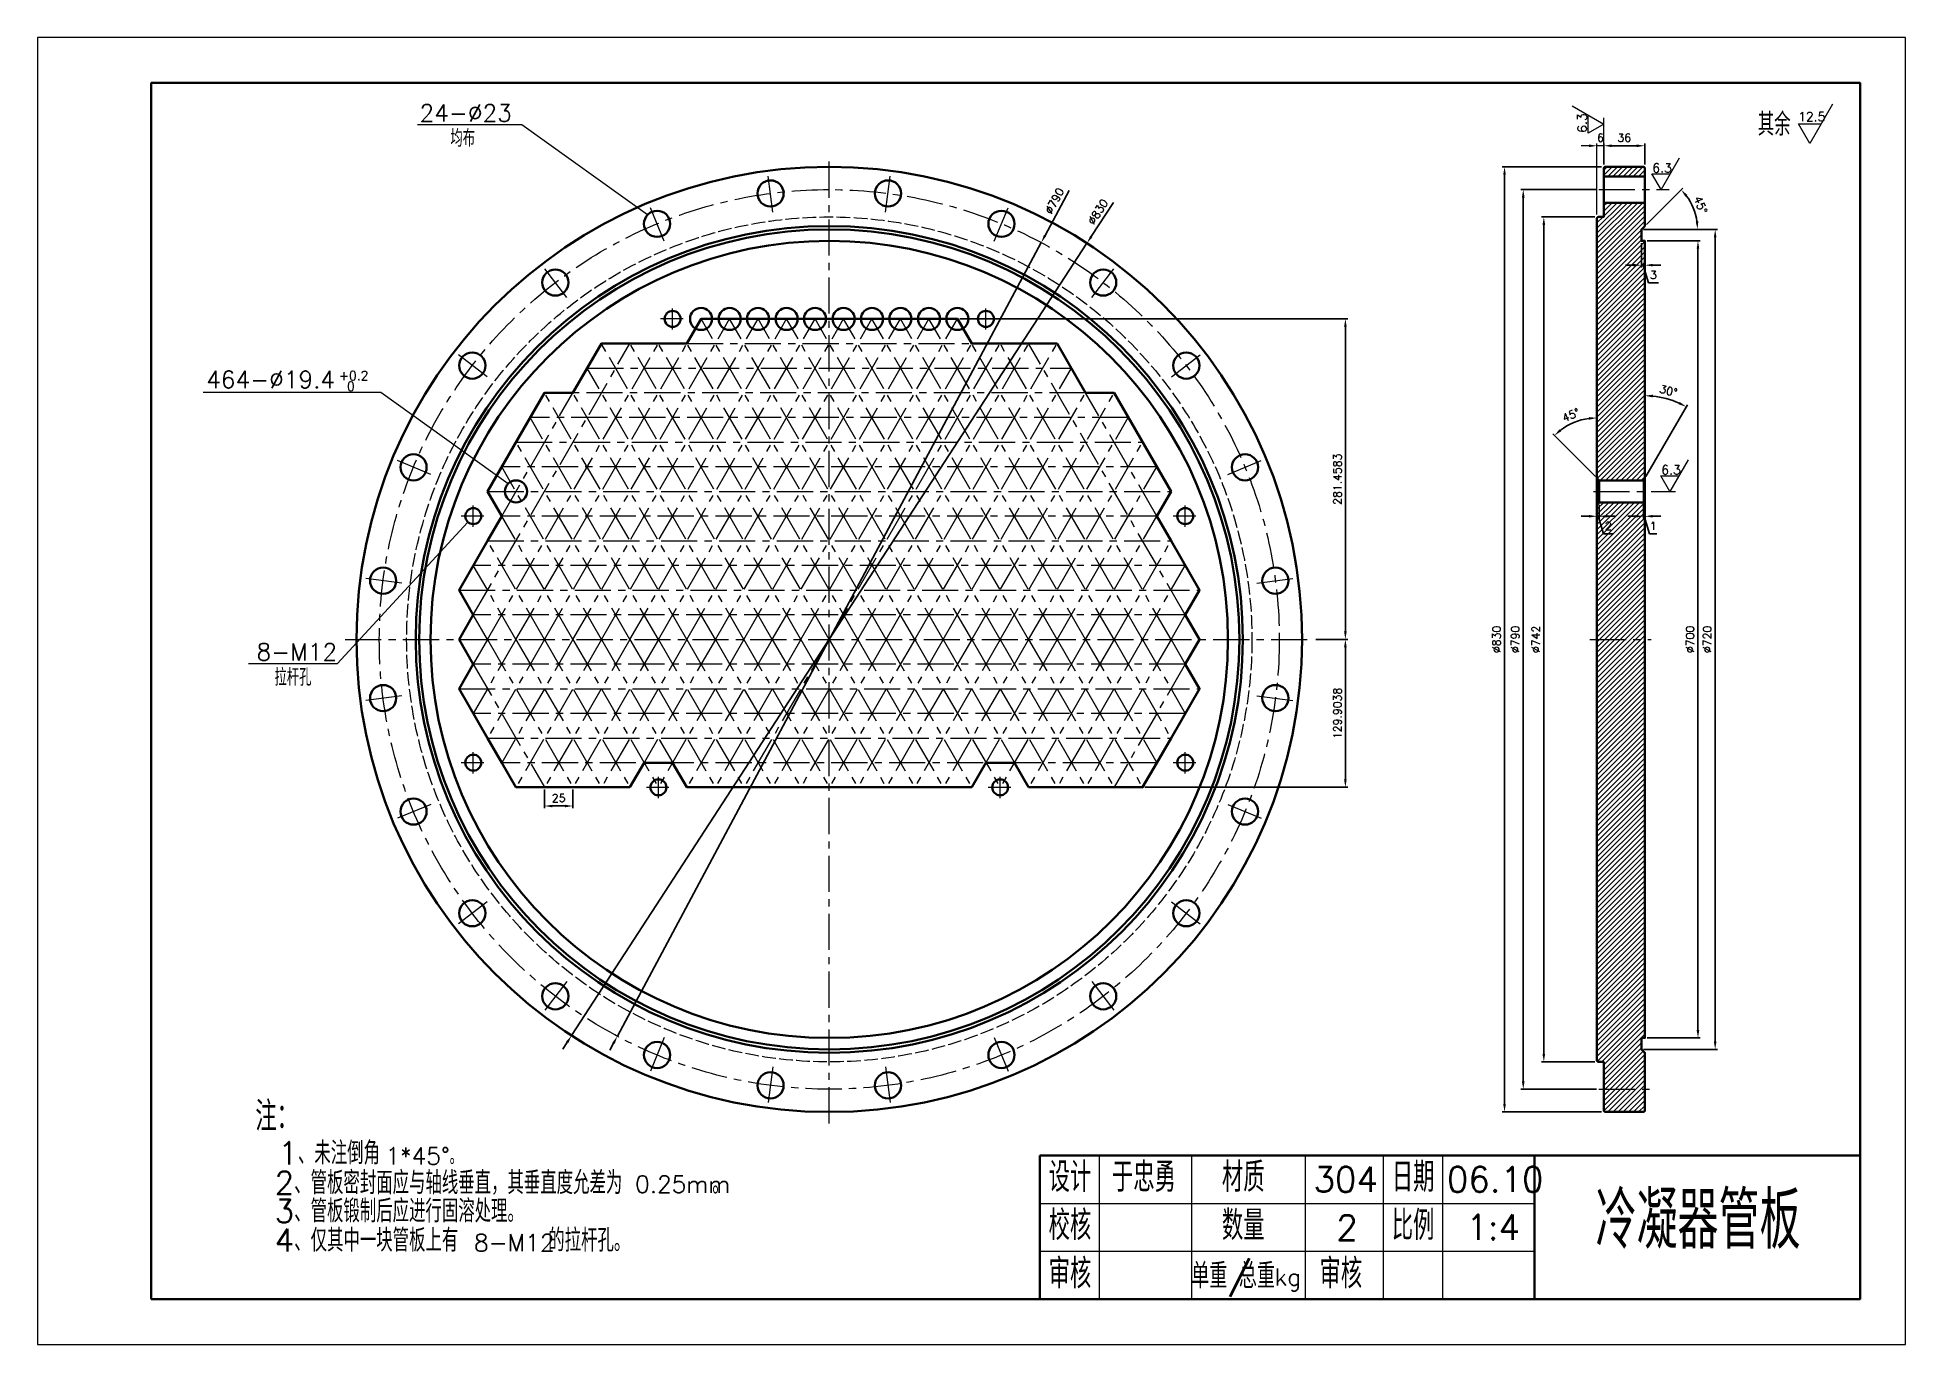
# Model space of a CAD drawing. Header units: millimetres. Extents: x 526 to 2166, y 385 to 1533.
import ezdxf

# ---------------------------------------------------------------- set-up
doc = ezdxf.new("R2010")
doc.units = ezdxf.units.MM
doc.linetypes.add('ACAD_ISO02W100', pattern=[15, 12, -3])
doc.linetypes.add('CENTER', pattern=[50.8, 31.75, -6.35, 6.35, -6.35])
for name, color, linetype, lineweight in [('中心线', 3, 'CENTER', 13), ('文字', 133, 'Continuous', 13), ('标注', 4, 'Continuous', 13), ('粗实线', 1, 'Continuous', 35), ('细实线', 2, 'Continuous', 20), ('虚线', 6, 'ACAD_ISO02W100', 20)]:
    doc.layers.add(name, color=color, linetype=linetype, lineweight=lineweight)
doc.styles.get("Standard").update_dxf_attribs({"font": 'txt.shx', "bigfont": 'gbcbig.shx'})
doc.dimstyles.new('DIN', dxfattribs={"dimtxt": 2.5, "dimasz": 2.5, "dimexe": 1.25, "dimexo": 0.625, "dimtad": 0, "dimdec": 4, "dimdsep": 46, "dimlunit": 6, "dimtxsty": 'Standard', "dimcen": 2.5, "dimadec": 0, "dimazin": 0, "dimtfac": 1, "dimtdec": 4, "dimtmove": 1, "dimatfit": 3, "dimfxl": 0, "dimtvp": 1, "dimtolj": 1, "dimtzin": 0, "dimarcsym": 0})

# ---------------------------------------------------------------- blocks, each defined once
blk = doc.blocks.new('*D19')
at = {"layer": 'Defpoints', "color": 0}
for p in [(1937.4, 1438.1), (1901.4, 1419.6), (1937.4, 1419.6)]:
    blk.add_point(p, dxfattribs=at)
at = {"layer": '标注', "color": 0, "lineweight": -2}
for p, q in [((1901.4, 1421.6), (1901.4, 1440.1)), ((1908.4, 1438.1), (1930.4, 1438.1)), ((1937.4, 1421.6), (1937.4, 1440.1))]:
    blk.add_line(p, q, dxfattribs=at)
at = {"layer": '标注', "color": 0}
for points in [[(1908.4, 1439.2), (1908.4, 1436.9), (1901.4, 1438.1)], [(1930.4, 1439.2), (1930.4, 1436.9), (1937.4, 1438.1)]]:
    blk.add_solid(points, dxfattribs=at)
at = {"layer": '标注', "color": 0, "insert": (1919.4, 1445.1), "char_height": 7, "attachment_point": 5}
blk.add_mtext('\\A1;36', dxfattribs=at)
blk = doc.blocks.new('*D20')
at = {"layer": 'Defpoints', "color": 0}
for p in [(1936.4, 1124.8), (1937.4, 1124.8), (1937.4, 1112.7)]:
    blk.add_point(p, dxfattribs=at)
at = {"layer": '标注', "color": 0, "lineweight": -2}
for p, q in [((1936.4, 1122.8), (1936.4, 1110.7)), ((1937.4, 1122.8), (1937.4, 1110.7)), ((1929.4, 1112.7), (1922.4, 1112.7)), ((1936.4, 1112.7), (1937.4, 1112.7)), ((1936.4, 1112.7), (1937.4, 1112.7)), ((1936.9, 1112.7), (1941.6, 1097.2)), ((1944.4, 1112.7), (1951.4, 1112.7)), ((1941.6, 1097.2), (1947.9, 1097.2))]:
    blk.add_line(p, q, dxfattribs=at)
at = {"layer": '标注', "color": 0}
for points in [[(1929.4, 1113.9), (1929.4, 1111.6), (1936.4, 1112.7)], [(1944.4, 1113.9), (1944.4, 1111.6), (1937.4, 1112.7)]]:
    blk.add_solid(points, dxfattribs=at)
at = {"layer": '标注', "color": 0, "insert": (1944.8, 1104.2), "char_height": 7, "attachment_point": 5}
blk.add_mtext('\\A1;1', dxfattribs=at)
blk = doc.blocks.new('*D35')
at = {"layer": 'Defpoints', "color": 0}
for p in [(1895.4, 1124.8), (1897.4, 1124.8), (1895.4, 1112.7)]:
    blk.add_point(p, dxfattribs=at)
at = {"layer": '标注', "color": 0, "lineweight": -2}
for p, q in [((1895.4, 1122.8), (1895.4, 1110.7)), ((1897.4, 1122.8), (1897.4, 1110.7)), ((1888.4, 1112.7), (1881.4, 1112.7)), ((1897.4, 1112.7), (1895.4, 1112.7)), ((1897.4, 1112.7), (1895.4, 1112.7)), ((1896.4, 1112.7), (1901.1, 1097.2)), ((1904.4, 1112.7), (1911.4, 1112.7)), ((1901.1, 1097.2), (1909.8, 1097.2))]:
    blk.add_line(p, q, dxfattribs=at)
at = {"layer": '标注', "color": 0}
for points in [[(1888.4, 1113.9), (1888.4, 1111.6), (1895.4, 1112.7)], [(1904.4, 1113.9), (1904.4, 1111.6), (1897.4, 1112.7)]]:
    blk.add_solid(points, dxfattribs=at)
at = {"layer": '标注', "color": 0, "insert": (1905.4, 1104.2), "char_height": 7, "attachment_point": 5}
blk.add_mtext('\\A1;2', dxfattribs=at)
blk = doc.blocks.new('*D21')
at = {"layer": 'Defpoints', "color": 0}
for p in [(1814.3, 1419.6), (1901.4, 1419.6), (1901.4, 589.6)]:
    blk.add_point(p, dxfattribs=at)
at = {"layer": '标注', "color": 0, "lineweight": -2}
for p, q in [((1899.4, 1419.6), (1812.3, 1419.6)), ((1814.3, 596.6), (1814.3, 1412.6)), ((1899.4, 589.6), (1812.3, 589.6))]:
    blk.add_line(p, q, dxfattribs=at)
at = {"layer": '标注', "color": 0}
for points in [[(1813.1, 1412.6), (1815.4, 1412.6), (1814.3, 1419.6)], [(1813.1, 596.6), (1815.4, 596.6), (1814.3, 589.6)]]:
    blk.add_solid(points, dxfattribs=at)
at = {"layer": '标注', "color": 0, "insert": (1807.3, 1004.6), "char_height": 7, "attachment_point": 5, "rotation": 90}
blk.add_mtext('\\A1;%%c830', dxfattribs=at)
blk = doc.blocks.new('*D22')
at = {"layer": 'Defpoints', "color": 0}
for p in [(1897, 1399.6), (1830.7, 609.6), (1897, 609.6)]:
    blk.add_point(p, dxfattribs=at)
at = {"layer": '标注', "color": 0, "lineweight": -2}
for p, q in [((1895, 1399.6), (1828.7, 1399.6)), ((1830.7, 1392.6), (1830.7, 616.6)), ((1895, 609.6), (1828.7, 609.6))]:
    blk.add_line(p, q, dxfattribs=at)
at = {"layer": '标注', "color": 0}
for points in [[(1829.5, 1392.6), (1831.9, 1392.6), (1830.7, 1399.6)], [(1829.5, 616.6), (1831.9, 616.6), (1830.7, 609.6)]]:
    blk.add_solid(points, dxfattribs=at)
at = {"layer": '标注', "color": 0, "insert": (1823.7, 1004.6), "char_height": 7, "attachment_point": 5, "rotation": 90}
blk.add_mtext('\\A1;%%c790', dxfattribs=at)
blk = doc.blocks.new('*D23')
at = {"layer": 'Defpoints', "color": 0}
for p in [(1848.8, 1375.6), (1895.4, 1375.6), (1895.4, 633.6)]:
    blk.add_point(p, dxfattribs=at)
at = {"layer": '标注', "color": 0, "lineweight": -2}
for p, q in [((1893.4, 1375.6), (1846.8, 1375.6)), ((1848.8, 640.6), (1848.8, 1368.6)), ((1893.4, 633.6), (1846.8, 633.6))]:
    blk.add_line(p, q, dxfattribs=at)
at = {"layer": '标注', "color": 0}
for points in [[(1847.6, 1368.6), (1849.9, 1368.6), (1848.8, 1375.6)], [(1847.6, 640.6), (1849.9, 640.6), (1848.8, 633.6)]]:
    blk.add_solid(points, dxfattribs=at)
at = {"layer": '标注', "color": 0, "insert": (1841.8, 1004.6), "char_height": 7, "attachment_point": 5, "rotation": 90}
blk.add_mtext('\\A1;%%c742', dxfattribs=at)
blk = doc.blocks.new('*D24')
at = {"layer": 'Defpoints', "color": 0}
for p in [(1937.4, 1354.6), (1962.3, 1214.3), (1936.4, 1144.2), (1937.4, 1145.9), (1937.4, 1004.6)]:
    blk.add_point(p, dxfattribs=at)
at = {"layer": '标注', "color": 0, "lineweight": -2}
blk.add_line((1938.4, 1147.7), (1974.8, 1210.6), dxfattribs=at)
blk.add_arc((1937.4, 1145.9), 72.7, 65.518, 84.482, dxfattribs=at)
at = {"layer": '标注', "color": 0}
for points in [[(1944.4, 1217.1), (1944.5, 1219.5), (1937.4, 1218.6)], [(1968.1, 1213.1), (1967, 1211.1), (1973.8, 1208.9)]]:
    blk.add_solid(points, dxfattribs=at)
at = {"layer": '标注', "color": 0, "insert": (1958.1, 1222.9), "char_height": 7, "attachment_point": 5, "rotation": 345}
blk.add_mtext('\\A1;30°', dxfattribs=at)
blk = doc.blocks.new('*D25')
at = {"layer": 'Defpoints', "color": 0}
for p in [(1895.4, 1375.6), (1881.7, 1197.3), (1895.4, 1146.2), (1897.4, 1144.2), (1895.4, 1004.6)]:
    blk.add_point(p, dxfattribs=at)
at = {"layer": '标注', "color": 0, "lineweight": -2}
blk.add_line((1894, 1147.6), (1856.6, 1185), dxfattribs=at)
blk.add_arc((1895.4, 1146.2), 52.9, 97.5846, 127.4154, dxfattribs=at)
at = {"layer": '标注', "color": 0}
for points in [[(1888.4, 1199.8), (1888.5, 1197.5), (1895.4, 1199.1)], [(1864.1, 1187.4), (1862.5, 1189.1), (1858, 1183.6)]]:
    blk.add_solid(points, dxfattribs=at)
at = {"layer": '标注', "color": 0, "insert": (1872.5, 1201.6), "char_height": 7, "attachment_point": 5, "rotation": 22.5}
blk.add_mtext('\\A1;45°', dxfattribs=at)
blk = doc.blocks.new('*D26')
at = {"layer": 'Defpoints', "color": 0}
for p in [(1934.4, 1364.6), (1934.4, 1364.6), (1936.4, 1364.6), (1937.4, 1367.6), (1982, 1377.3)]:
    blk.add_point(p, dxfattribs=at)
at = {"layer": '标注', "color": 0, "lineweight": -2}
for p, q in [((1938.9, 1369), (1970.7, 1400.9)), ((1938.4, 1364.6), (1985.7, 1364.6))]:
    blk.add_line(p, q, dxfattribs=at)
blk.add_arc((1934.4, 1364.6), 49.3, 8.1452, 36.8548, dxfattribs=at)
at = {"layer": '标注', "color": 0}
for points in [[(1973, 1393.4), (1974.8, 1394.9), (1969.3, 1399.4)], [(1984.4, 1371.7), (1982.1, 1371.5), (1983.7, 1364.6)]]:
    blk.add_solid(points, dxfattribs=at)
at = {"layer": '标注', "color": 0, "insert": (1986.4, 1386.1), "char_height": 7, "attachment_point": 5, "rotation": 292.5}
blk.add_mtext('\\A1;45°', dxfattribs=at)
blk = doc.blocks.new('*D27')
at = {"layer": 'Defpoints', "color": 0}
for p in [(1934.4, 1354.6), (1937.4, 1354.6), (1937.4, 1333.2)]:
    blk.add_point(p, dxfattribs=at)
at = {"layer": '标注', "color": 0, "lineweight": -2}
for p, q in [((1934.4, 1352.6), (1934.4, 1331.2)), ((1937.4, 1352.6), (1937.4, 1331.2)), ((1927.4, 1333.2), (1920.4, 1333.2)), ((1934.4, 1333.2), (1937.4, 1333.2)), ((1934.4, 1333.2), (1937.4, 1333.2)), ((1935.9, 1333.2), (1940.6, 1317.7)), ((1944.4, 1333.2), (1951.4, 1333.2)), ((1940.6, 1317.7), (1949.3, 1317.7))]:
    blk.add_line(p, q, dxfattribs=at)
at = {"layer": '标注', "color": 0}
for points in [[(1927.4, 1334.4), (1927.4, 1332.1), (1934.4, 1333.2)], [(1944.4, 1334.4), (1944.4, 1332.1), (1937.4, 1333.2)]]:
    blk.add_solid(points, dxfattribs=at)
at = {"layer": '标注', "color": 0, "insert": (1944.9, 1324.7), "char_height": 7, "attachment_point": 5}
blk.add_mtext('\\A1;3', dxfattribs=at)
blk = doc.blocks.new('*D28')
at = {"layer": 'Defpoints', "color": 0}
for p in [(1934.4, 1364.6), (1934.4, 644.6), (1999.2, 644.6)]:
    blk.add_point(p, dxfattribs=at)
at = {"layer": '标注', "color": 0, "lineweight": -2}
for p, q in [((1936.4, 1364.6), (2001.2, 1364.6)), ((1999.2, 1357.6), (1999.2, 651.6)), ((1936.4, 644.6), (2001.2, 644.6))]:
    blk.add_line(p, q, dxfattribs=at)
at = {"layer": '标注', "color": 0}
for points in [[(1998, 1357.6), (2000.3, 1357.6), (1999.2, 1364.6)], [(1998, 651.6), (2000.3, 651.6), (1999.2, 644.6)]]:
    blk.add_solid(points, dxfattribs=at)
at = {"layer": '标注', "color": 0, "insert": (1992.2, 1004.6), "char_height": 7, "attachment_point": 5, "rotation": 90}
blk.add_mtext('\\A1;%%c720', dxfattribs=at)
blk = doc.blocks.new('*D29')
at = {"layer": 'Defpoints', "color": 0}
for p in [(1937.4, 1354.6), (1984.1, 1354.6), (1937.4, 654.6)]:
    blk.add_point(p, dxfattribs=at)
at = {"layer": '标注', "color": 0, "lineweight": -2}
for p, q in [((1939.4, 1354.6), (1986.1, 1354.6)), ((1984.1, 661.6), (1984.1, 1347.6)), ((1939.4, 654.6), (1986.1, 654.6))]:
    blk.add_line(p, q, dxfattribs=at)
at = {"layer": '标注', "color": 0}
for points in [[(1982.9, 1347.6), (1985.2, 1347.6), (1984.1, 1354.6)], [(1982.9, 661.6), (1985.2, 661.6), (1984.1, 654.6)]]:
    blk.add_solid(points, dxfattribs=at)
at = {"layer": '标注', "color": 0, "insert": (1977.1, 1004.6), "char_height": 7, "attachment_point": 5, "rotation": 90}
blk.add_mtext('\\A1;%%c700', dxfattribs=at)
blk = doc.blocks.new('*D30')
at = {"layer": 'Defpoints', "color": 0}
for p in [(1447.7, 1352.5), (995.3, 656.7)]:
    blk.add_point(p, dxfattribs=at)
at = {"layer": '标注', "color": 0, "lineweight": -2}
for p, q in [((1470.9, 1388.2), (1451.5, 1358.4)), ((995.3, 656.7), (1447.7, 1352.5)), ((991.5, 650.8), (987.7, 644.9))]:
    blk.add_line(p, q, dxfattribs=at)
at = {"layer": '标注', "color": 0}
for points in [[(1450.6, 1359), (1452.5, 1357.8), (1447.7, 1352.5)], [(990.5, 651.4), (992.5, 650.2), (995.3, 656.7)]]:
    blk.add_solid(points, dxfattribs=at)
at = {"layer": '标注', "color": 0, "insert": (1457.3, 1380), "char_height": 7, "attachment_point": 5, "rotation": 56.9705}
blk.add_mtext('\\A1;∅830', dxfattribs=at)
blk = doc.blocks.new('*D31')
at = {"layer": 'Defpoints', "color": 0}
for p in [(1407.6, 1353), (1035.5, 656.2)]:
    blk.add_point(p, dxfattribs=at)
at = {"layer": '标注', "color": 0, "lineweight": -2}
for p, q in [((1432.1, 1398.9), (1410.9, 1359.2)), ((1035.5, 656.2), (1407.6, 1353)), ((1032.2, 650), (1028.9, 643.8))]:
    blk.add_line(p, q, dxfattribs=at)
at = {"layer": '标注', "color": 0}
for points in [[(1409.9, 1359.8), (1411.9, 1358.7), (1407.6, 1353)], [(1031.1, 650.5), (1033.2, 649.4), (1035.5, 656.2)]]:
    blk.add_solid(points, dxfattribs=at)
at = {"layer": '标注', "color": 0, "insert": (1419.2, 1389.6), "char_height": 7, "attachment_point": 5, "rotation": 61.8975}
blk.add_mtext('\\A1;∅790', dxfattribs=at)
blk = doc.blocks.new('*D32')
at = {"layer": 'Defpoints', "color": 0}
for p in [(971.5, 874.7), (996.5, 874.7), (996.5, 858.3)]:
    blk.add_point(p, dxfattribs=at)
at = {"layer": '标注', "color": 0, "lineweight": -2}
for p, q in [((971.5, 872.7), (971.5, 856.3)), ((996.5, 872.7), (996.5, 856.3)), ((978.5, 858.3), (989.5, 858.3))]:
    blk.add_line(p, q, dxfattribs=at)
at = {"layer": '标注', "color": 0}
for points in [[(978.5, 859.4), (978.5, 857.1), (971.5, 858.3)], [(989.5, 859.4), (989.5, 857.1), (996.5, 858.3)]]:
    blk.add_solid(points, dxfattribs=at)
at = {"layer": '标注', "color": 0, "insert": (984, 865.3), "char_height": 7, "attachment_point": 5}
blk.add_mtext('\\A1;25', dxfattribs=at)
blk = doc.blocks.new('*D33')
at = {"layer": 'Defpoints', "color": 0}
for p in [(1647.1, 1004.6), (1496.5, 874.7), (1674.6, 874.7)]:
    blk.add_point(p, dxfattribs=at)
at = {"layer": '标注', "color": 0, "lineweight": -2}
for p, q in [((1649.1, 1004.6), (1676.6, 1004.6)), ((1674.6, 997.6), (1674.6, 881.7)), ((1498.5, 874.7), (1676.6, 874.7))]:
    blk.add_line(p, q, dxfattribs=at)
at = {"layer": '标注', "color": 0}
for points in [[(1673.4, 997.6), (1675.7, 997.6), (1674.6, 1004.6)], [(1673.4, 881.7), (1675.7, 881.7), (1674.6, 874.7)]]:
    blk.add_solid(points, dxfattribs=at)
at = {"layer": '标注', "color": 0, "insert": (1667.6, 939.6), "char_height": 7, "attachment_point": 5, "rotation": 90}
blk.add_mtext('\\A1;129.9038', dxfattribs=at)
blk = doc.blocks.new('*D34')
at = {"layer": 'Defpoints', "color": 0}
for p in [(1334, 1286.1), (1646.5, 1004.6), (1674.6, 1004.6)]:
    blk.add_point(p, dxfattribs=at)
at = {"layer": '标注', "color": 0, "lineweight": -2}
for p, q in [((1336, 1286.1), (1676.6, 1286.1)), ((1674.6, 1279.1), (1674.6, 1011.6)), ((1648.5, 1004.6), (1676.6, 1004.6))]:
    blk.add_line(p, q, dxfattribs=at)
at = {"layer": '标注', "color": 0}
for points in [[(1673.4, 1279.1), (1675.7, 1279.1), (1674.6, 1286.1)], [(1673.4, 1011.6), (1675.7, 1011.6), (1674.6, 1004.6)]]:
    blk.add_solid(points, dxfattribs=at)
at = {"layer": '标注', "color": 0, "insert": (1667.6, 1145.3), "char_height": 7, "attachment_point": 5, "rotation": 90}
blk.add_mtext('\\A1;281.4583', dxfattribs=at)

msp = doc.modelspace()

# ---------------------------------------------------------------- hatches: boundary and pattern name
at = {"layer": '细实线'}
h = msp.add_hatch(dxfattribs=at)
h.set_pattern_fill('ANSI31', color=256, style=0)
h.set_pattern_definition([(45, (636.2337, -863.2852), (-2.245064, 2.245064), [])])
h.paths.add_polyline_path([(1895.43863, 1146.19837), (1897.43863, 1144.19837), (1936.43863, 1144.19837), (1937.43863, 1145.93042), (1937.43863, 1354.59456), (1934.43863, 1354.59456), (1934.43863, 1364.59456), (1937.43863, 1367.59456), (1937.43863, 1388.09456), (1901.43863, 1388.09456), (1901.43863, 1375.59456), (1896.43863, 1375.59456), (1895.43863, 1374.59456)])
h.paths.add_polyline_path([(1937.43863, 1123.06632), (1936.43863, 1124.79837), (1897.43863, 1124.79837), (1895.43863, 1122.79837), (1895.43863, 1004.59456), (1937.43863, 1004.59456)])
h.paths.add_polyline_path([(1937.43863, 1004.59456), (1895.43863, 1004.59456), (1895.43863, 634.59456), (1896.43863, 633.59456), (1901.43863, 633.59456), (1901.43863, 609.59456), (1937.43863, 609.59456), (1937.43863, 641.59456), (1934.43863, 644.59456), (1934.43863, 654.59456), (1937.43863, 654.59456)])
h.paths.add_polyline_path([(1901.43863, 609.59456), (1901.43863, 590.59456), (1902.43863, 589.59456), (1936.43863, 589.59456), (1937.43863, 590.59456), (1937.43863, 609.59456)])
h.paths.add_polyline_path([(1937.43863, 1411.09456), (1937.43863, 1418.59456), (1936.43863, 1419.59456), (1902.43863, 1419.59456), (1901.43863, 1418.59456), (1901.43863, 1411.09456)])
h.paths.add_polyline_path([(1901.33863, 1109.48136), (1909.50529, 1109.48136), (1909.50529, 1098.98136), (1901.33863, 1098.98136)], flags=24)

# ---------------------------------------------------------------- linework, layer by layer
at = {"layer": '中心线'}
for p, q in [((1221.52217, 579.59456), (1221.52217, 1429.59456)), ((1172.11256, 1379.89782), (1167.96516, 1411.40051)), ((1270.93179, 1379.89782), (1275.07919, 1411.40051)), ((1896.98083, 1399.59456), (1958.91947, 1399.59456)), ((1076.66053, 1354.32152), (1064.50094, 1383.67736)), ((1366.38382, 1354.32152), (1378.54341, 1383.67736)), ((991.08057, 1304.91191), (971.73746, 1330.12034)), ((1451.96378, 1304.91191), (1471.30689, 1330.12034)), ((971.52217, 1004.59456), (1134.02217, 1286.05282)), ((996.52217, 1004.59456), (1159.02217, 1286.05282)), ((1021.52217, 1004.59456), (1184.02217, 1286.05282)), ((1046.52217, 1004.59456), (1209.02217, 1286.05282)), ((1071.52217, 1004.59456), (1234.02217, 1286.05282)), ((1093.2737, 1285.95715), (1073.44815, 1285.95715)), ((1084.02217, 1276.66265), (1084.02217, 1295.25166)), ((1096.52217, 1004.59456), (1259.02217, 1286.05282)), ((1271.52217, 1004.59456), (1109.02217, 1286.05282)), ((1121.52217, 1004.59456), (1284.02217, 1286.05282)), ((1296.52217, 1004.59456), (1134.02217, 1286.05282)), ((1146.52217, 1004.59456), (1309.02217, 1286.05282)), ((1321.52217, 1004.59456), (1159.02217, 1286.05282)), ((1171.52217, 1004.59456), (1334.02217, 1286.05282)), ((1346.52217, 1004.59456), (1184.02217, 1286.05282)), ((1371.52217, 1004.59456), (1209.02217, 1286.05282)), ((1396.52217, 1004.59456), (1234.02217, 1286.05282)), ((1421.52217, 1004.59456), (1259.02217, 1286.05282)), ((1446.52217, 1004.59456), (1284.02217, 1286.05282)), ((1471.52217, 1004.59456), (1309.02217, 1286.05282)), ((1368.2737, 1285.95715), (1348.44815, 1285.95715)), ((1359.02217, 1276.66265), (1359.02217, 1295.25166)), ((909.02217, 1026.2452), (1046.52217, 1264.40218)), ((921.52217, 1004.59456), (1071.52217, 1264.40218)), ((946.52217, 1004.59456), (1096.52217, 1264.40218)), ((1171.52217, 1004.59456), (1021.52217, 1264.40218)), ((1196.52217, 1004.59456), (1046.52217, 1264.40218)), ((1221.52217, 1004.59456), (1071.52217, 1264.40218)), ((1096.52217, 1264.40218), (1346.52217, 1264.40218)), ((1246.52217, 1004.59456), (1096.52217, 1264.40218)), ((1196.52217, 1004.59456), (1346.52217, 1264.40218)), ((1221.52217, 1004.59456), (1371.52217, 1264.40218)), ((1246.52217, 1004.59456), (1396.52217, 1264.40218)), ((1271.52217, 1004.59456), (1421.52217, 1264.40218)), ((1496.52217, 1004.59456), (1346.52217, 1264.40218)), ((1521.52217, 1004.59456), (1371.52217, 1264.40218)), ((1534.02217, 1026.2452), (1396.52217, 1264.40218)), ((921.20483, 1235.03617), (895.9964, 1254.37928)), ((1521.83952, 1235.03617), (1547.04795, 1254.37928)), ((1009.02217, 1242.75155), (1434.02217, 1242.75155)), ((1146.52217, 1004.59456), (1009.02217, 1242.75155)), ((1296.52217, 1004.59456), (1434.02217, 1242.75155)), ((934.02217, 1112.84774), (996.52217, 1221.10091)), ((1096.52217, 1004.59456), (971.52217, 1221.10091)), ((1446.52217, 1221.10091), (996.52217, 1221.10091)), ((1121.52217, 1004.59456), (996.52217, 1221.10091)), ((1321.52217, 1004.59456), (1446.52217, 1221.10091)), ((1346.52217, 1004.59456), (1471.52217, 1221.10091)), ((1509.02217, 1112.84774), (1446.52217, 1221.10091)), ((1484.02217, 1199.45028), (959.02217, 1199.45028)), ((1071.52217, 1004.59456), (959.02217, 1199.45028)), ((1371.52217, 1004.59456), (1484.02217, 1199.45028)), ((946.52217, 1177.79964), (1496.52217, 1177.79964)), ((1046.52217, 1004.59456), (946.52217, 1177.79964)), ((1396.52217, 1004.59456), (1496.52217, 1177.79964)), ((871.79522, 1149.45621), (842.43938, 1161.6158)), ((1509.02217, 1156.14901), (934.02217, 1156.14901)), ((1021.52217, 1004.59456), (934.02217, 1156.14901)), ((1421.52217, 1004.59456), (1509.02217, 1156.14901)), ((1571.24913, 1149.45621), (1600.60497, 1161.6158)), ((921.52217, 1134.49837), (1521.52217, 1134.49837)), ((1892.28403, 1134.49837), (1964.2753, 1134.49837)), ((909.02217, 1103.45757), (909.02217, 1122.04658)), ((1534.02217, 1103.45757), (1534.02217, 1122.04658)), ((918.2737, 1112.75207), (898.44815, 1112.75207)), ((1509.02217, 1112.84774), (934.02217, 1112.84774)), ((996.52217, 1004.59456), (934.02217, 1112.84774)), ((1446.52217, 1004.59456), (1509.02217, 1112.84774)), ((1543.2737, 1112.75207), (1523.44815, 1112.75207)), ((921.52217, 1091.1971), (1521.52217, 1091.1971)), ((971.52217, 1004.59456), (921.52217, 1091.1971)), ((1471.52217, 1004.59456), (1521.52217, 1091.1971)), ((1534.02217, 1069.54647), (909.02217, 1069.54647)), ((946.52217, 1004.59456), (909.02217, 1069.54647)), ((1496.52217, 1004.59456), (1534.02217, 1069.54647)), ((846.21892, 1054.00417), (814.71622, 1058.15158)), ((1596.82543, 1054.00417), (1628.32813, 1058.15158)), ((896.52217, 1047.89583), (1546.52217, 1047.89583)), ((1534.02217, 1026.2452), (909.02217, 1026.2452)), ((921.52217, 1004.59456), (909.02217, 1026.2452)), ((1521.52217, 1004.59456), (1534.02217, 1026.2452)), ((796.52217, 1004.59456), (1646.52217, 1004.59456)), ((946.52217, 1004.59456), (909.02217, 939.64266)), ((921.52217, 1004.59456), (909.02217, 982.94393)), ((921.52217, 1004.59456), (996.52217, 874.69075)), ((971.52217, 1004.59456), (921.52217, 917.99202)), ((996.52217, 1004.59456), (934.02217, 896.34139)), ((946.52217, 1004.59456), (1021.52217, 874.69075)), ((1021.52217, 1004.59456), (946.52217, 874.69075)), ((971.52217, 1004.59456), (1046.52217, 874.69075)), ((1046.52217, 1004.59456), (971.52217, 874.69075)), ((996.52217, 1004.59456), (1071.52217, 874.69075)), ((1071.52217, 1004.59456), (996.52217, 874.69075)), ((1021.52217, 1004.59456), (1096.52217, 874.69075)), ((1096.52217, 1004.59456), (1021.52217, 874.69075)), ((1046.52217, 1004.59456), (1121.52217, 874.69075)), ((1121.52217, 1004.59456), (1046.52217, 874.69075)), ((1071.52217, 1004.59456), (1146.52217, 874.69075)), ((1146.52217, 1004.59456), (1071.52217, 874.69075)), ((1096.52217, 1004.59456), (1171.52217, 874.69075)), ((1171.52217, 1004.59456), (1096.52217, 874.69075)), ((1121.52217, 1004.59456), (1196.52217, 874.69075)), ((1196.52217, 1004.59456), (1121.52217, 874.69075)), ((1146.52217, 1004.59456), (1221.52217, 874.69075)), ((1221.52217, 1004.59456), (1146.52217, 874.69075)), ((1171.52217, 1004.59456), (1246.52217, 874.69075)), ((1246.52217, 1004.59456), (1171.52217, 874.69075)), ((1196.52217, 1004.59456), (1271.52217, 874.69075)), ((1271.52217, 1004.59456), (1196.52217, 874.69075)), ((1221.52217, 1004.59456), (1296.52217, 874.69075)), ((1296.52217, 1004.59456), (1221.52217, 874.69075)), ((1246.52217, 1004.59456), (1321.52217, 874.69075)), ((1321.52217, 1004.59456), (1246.52217, 874.69075)), ((1271.52217, 1004.59456), (1346.52217, 874.69075)), ((1346.52217, 1004.59456), (1271.52217, 874.69075)), ((1296.52217, 1004.59456), (1371.52217, 874.69075)), ((1371.52217, 1004.59456), (1296.52217, 874.69075)), ((1321.52217, 1004.59456), (1396.52217, 874.69075)), ((1396.52217, 1004.59456), (1321.52217, 874.69075)), ((1346.52217, 1004.59456), (1421.52217, 874.69075)), ((1421.52217, 1004.59456), (1346.52217, 874.69075)), ((1371.52217, 1004.59456), (1446.52217, 874.69075)), ((1446.52217, 1004.59456), (1371.52217, 874.69075)), ((1396.52217, 1004.59456), (1471.52217, 874.69075)), ((1471.52217, 1004.59456), (1396.52217, 874.69075)), ((1421.52217, 1004.59456), (1496.52217, 874.69075)), ((1496.52217, 1004.59456), (1421.52217, 874.69075)), ((1446.52217, 1004.59456), (1509.02217, 896.34139)), ((1521.52217, 1004.59456), (1446.52217, 874.69075)), ((1471.52217, 1004.59456), (1521.52217, 917.99202)), ((1496.52217, 1004.59456), (1534.02217, 939.64266)), ((1521.52217, 1004.59456), (1534.02217, 982.94393)), ((1889.16053, 1004.59456), (1942.89746, 1004.59456)), ((1534.02217, 982.94393), (909.02217, 982.94393)), ((909.02217, 982.94393), (971.52217, 874.69075)), ((1534.02217, 982.94393), (1471.52217, 874.69075)), ((846.21892, 955.18495), (814.71622, 951.03754)), ((896.52217, 961.29329), (1546.52217, 961.29329)), ((1596.82543, 955.18495), (1628.32813, 951.03754)), ((1534.02217, 939.64266), (909.02217, 939.64266)), ((909.02217, 886.95122), (909.02217, 905.54023)), ((921.52217, 917.99202), (1521.52217, 917.99202)), ((1534.02217, 886.95122), (1534.02217, 905.54023)), ((918.2737, 896.24572), (898.44815, 896.24572)), ((1509.02217, 896.34139), (934.02217, 896.34139)), ((1543.2737, 896.24572), (1523.44815, 896.24572)), ((1080.7737, 874.59509), (1060.94815, 874.59509)), ((1071.52217, 865.30058), (1071.52217, 883.88959)), ((1380.7737, 874.59509), (1360.94815, 874.59509)), ((1371.52217, 865.30058), (1371.52217, 883.88959)), ((871.79522, 859.73291), (842.43938, 847.57333)), ((1571.24913, 859.73291), (1600.60497, 847.57333)), ((921.20483, 774.15296), (895.9964, 754.80985)), ((1521.83952, 774.15296), (1547.04795, 754.80985)), ((991.08057, 704.27721), (971.73746, 679.06878)), ((1451.96378, 704.27721), (1471.30689, 679.06878)), ((1076.66053, 654.8676), (1064.50094, 625.51176)), ((1366.38382, 654.8676), (1378.54341, 625.51176)), ((1172.11256, 629.29131), (1167.96516, 597.78861)), ((1270.93179, 629.29131), (1275.07919, 597.78861)), ((1896.98083, 609.59456), (1941.78444, 609.59456))]:
    msp.add_line(p, q, dxfattribs=at)
msp.add_circle((1221.52217, 1004.59456), 395, dxfattribs=at)
at = {"layer": '文字'}
for points in [[(1873.72581, 1473.0701), (1901.43863, 1457.0701), (1887.58222, 1449.0701), (1887.58222, 1465.0701)], [(2102.23513, 1474.74891), (2082.23513, 1440.1079), (2072.23513, 1457.4284), (2092.23513, 1457.4284)], [(1062.00792, 1377.42987), (951.61395, 1456.47691), (859.94984, 1456.47691)], [(1967.65079, 1427.30738), (1951.65079, 1399.59456), (1943.65079, 1413.45097), (1959.65079, 1413.45097)], [(939.64764, 1141.34168), (827.77391, 1221.44831), (671.94603, 1221.44831)], [(1975.51498, 1162.21119), (1959.51498, 1134.49837), (1951.51498, 1148.35478), (1967.51498, 1148.35478)], [(904.32598, 1107.65681), (789.61266, 983.19566), (711.69872, 983.19566)]]:
    msp.add_lwpolyline(points, dxfattribs=at)
at = {"layer": '标注'}
for p, q in [((1901.43863, 1421.59456), (1901.43863, 1462.68421)), ((1888.43863, 1438.07704), (1881.43863, 1438.07704)), ((1895.43863, 1377.59456), (1895.43863, 1440.07704)), ((1901.43863, 1438.07704), (1895.43863, 1438.07704)), ((1908.43863, 1438.07704), (1915.43863, 1438.07704))]:
    msp.add_line(p, q, dxfattribs=at)
for points in [[(1888.43863, 1439.2437), (1888.43863, 1436.91037), (1895.43863, 1438.07704)], [(1908.43863, 1439.2437), (1908.43863, 1436.91037), (1901.43863, 1438.07704)]]:
    msp.add_solid(points, dxfattribs=at)
at = {"layer": '粗实线'}
for p, q in [((1901.43863, 1411.09456), (1937.43863, 1411.09456)), ((1901.43863, 1388.09456), (1937.43863, 1388.09456)), ((1897.43863, 1144.19837), (1895.43863, 1146.19837)), ((1897.43863, 1144.19837), (1897.43863, 1124.79837)), ((1897.43863, 1144.19837), (1936.43863, 1144.19837)), ((1936.43863, 1144.19837), (1937.43863, 1145.93042)), ((1936.43863, 1124.79837), (1936.43863, 1144.19837)), ((1897.43863, 1124.79837), (1895.43863, 1122.79837)), ((1897.43863, 1124.79837), (1936.43863, 1124.79837)), ((1936.43863, 1124.79837), (1937.43863, 1123.06632)), ((1406.36845, 551.28468), (1406.36845, 425.28468)), ((1406.36845, 551.28468), (2126.36845, 551.28468)), ((1840.60235, 551.28468), (1840.60235, 425.28468))]:
    msp.add_line(p, q, dxfattribs=at)
msp.add_lwpolyline([(626.36845, 425.28468), (2126.36845, 425.28468), (2126.36845, 1493.28468), (626.36845, 1493.28468)], close=True, dxfattribs=at)
for points in [[(1937.43863, 1004.59456), (1937.43863, 1354.59456), (1934.43863, 1354.59456), (1934.43863, 1364.59456), (1937.43863, 1367.59456), (1937.43863, 1418.59456), (1936.43863, 1419.59456), (1902.43863, 1419.59456), (1901.43863, 1418.59456), (1901.43863, 1375.59456), (1896.43863, 1375.59456), (1895.43863, 1374.59456), (1895.43863, 1004.59456)], [(896.52217, 1004.59456), (909.02217, 1026.2452), (896.52217, 1047.89583), (921.52217, 1091.1971), (934.02217, 1112.84774), (921.52217, 1134.49837), (971.52217, 1221.10091), (996.52217, 1221.10091), (1021.52217, 1264.40218), (1046.52217, 1264.40218), (1046.52217, 1264.40218), (1071.52217, 1264.40218), (1096.52217, 1264.40218), (1109.02217, 1286.05282), (1221.52217, 1286.05282)], [(1546.52217, 1004.59456), (1534.02217, 1026.2452), (1546.52217, 1047.89583), (1521.52217, 1091.1971), (1509.02217, 1112.84774), (1521.52217, 1134.49837), (1471.52217, 1221.10091), (1446.52217, 1221.10091), (1421.52217, 1264.40218), (1396.52217, 1264.40218), (1396.52217, 1264.40218), (1371.52217, 1264.40218), (1346.52217, 1264.40218), (1334.02217, 1286.05282), (1221.52217, 1286.05282)], [(896.52217, 1004.59456), (909.02217, 982.94393), (896.52217, 961.29329), (921.52217, 917.99202), (934.02217, 896.34139), (946.52217, 874.69075), (1046.52217, 874.69075)], [(1546.52217, 1004.59456), (1534.02217, 982.94393), (1546.52217, 961.29329), (1521.52217, 917.99202), (1509.02217, 896.34139), (1496.52217, 874.69075), (1396.52217, 874.69075)], [(1937.43863, 1004.59456), (1937.43863, 654.59456), (1934.43863, 654.59456), (1934.43863, 644.59456), (1937.43863, 641.59456), (1937.43863, 590.59456), (1936.43863, 589.59456), (1902.43863, 589.59456), (1901.43863, 590.59456), (1901.43863, 633.59456), (1896.43863, 633.59456), (1895.43863, 634.59456), (1895.43863, 1004.59456)], [(1046.52217, 874.69075), (1059.02217, 896.34139), (1084.02217, 896.34139), (1096.52217, 874.69075), (1221.52217, 874.69075)], [(1396.52217, 874.69075), (1384.02217, 896.34139), (1359.02217, 896.34139), (1346.52217, 874.69075), (1221.52217, 874.69075)]]:
    msp.add_lwpolyline(points, dxfattribs=at)
for centre, radius in [((1221.52217, 1004.59456), 415), ((1169.96433, 1396.21528), 11.5), ((1273.08002, 1396.21528), 11.5), ((1070.36222, 1369.52698), 11.5), ((1372.68213, 1369.52698), 11.5), ((1221.52217, 1004.59456), 363), ((1221.52217, 1004.59456), 360), ((1221.52217, 1004.59456), 350), ((981.06141, 1317.96913), 11.5), ((1461.98294, 1317.96913), 11.5), ((1109.02217, 1286.05282), 9.7), ((1134.02217, 1286.05282), 9.7), ((1159.02217, 1286.05282), 9.7), ((1184.02217, 1286.05282), 9.7), ((1209.02217, 1286.05282), 9.7), ((1234.02217, 1286.05282), 9.7), ((1259.02217, 1286.05282), 9.7), ((1284.02217, 1286.05282), 9.7), ((1309.02217, 1286.05282), 9.7), ((1334.02217, 1286.05282), 9.7), ((1084.02217, 1286.05282), 7), ((1359.02217, 1286.05282), 7), ((908.14761, 1245.05533), 11.5), ((1534.89674, 1245.05533), 11.5), ((856.58976, 1155.75452), 11.5), ((1586.45459, 1155.75452), 11.5), ((946.52217, 1134.49837), 9.7), ((909.02217, 1112.84774), 7), ((1534.02217, 1112.84774), 7), ((829.90145, 1056.15241), 11.5), ((1613.14289, 1056.15241), 11.5), ((829.90145, 953.03672), 11.5), ((1613.14289, 953.03672), 11.5), ((909.02217, 896.34139), 7), ((1534.02217, 896.34139), 7), ((1071.52217, 874.69075), 7), ((1371.52217, 874.69075), 7), ((856.58976, 853.43461), 11.5), ((1586.45459, 853.43461), 11.5), ((908.14761, 764.1338), 11.5), ((1534.89674, 764.1338), 11.5), ((981.06141, 691.21999), 11.5), ((1461.98294, 691.21999), 11.5), ((1070.36222, 639.66215), 11.5), ((1372.68213, 639.66215), 11.5), ((1169.96433, 612.97384), 11.5), ((1273.08002, 612.97384), 11.5)]:
    msp.add_circle(centre, radius, dxfattribs=at)
at = {"layer": '细实线'}
for p, q in [((1458.50854, 551.28468), (1458.50854, 425.28468)), ((1539.36458, 551.28468), (1539.36458, 425.28468)), ((1639.36458, 551.28468), (1639.36458, 425.28468)), ((1707.60622, 551.28468), (1707.60622, 425.28468)), ((1759.74631, 551.28468), (1759.74631, 425.28468)), ((1406.36845, 509.28468), (1840.60235, 509.28468)), ((1406.36845, 467.28468), (1840.60235, 467.28468))]:
    msp.add_line(p, q, dxfattribs=at)
msp.add_lwpolyline([(526.36845, 385.28468), (2166.36845, 385.28468), (2166.36845, 1533.28468), (526.36845, 1533.28468)], close=True, dxfattribs=at)
at = {"layer": '虚线'}
msp.add_circle((1221.52217, 1004.59456), 371, dxfattribs=at)

# ---------------------------------------------------------------- texts
at = {"layer": '文字'}
for s, height, p in [('24-%%c23', 15, (861.87807, 1459.36862)), ('其余', 20, (2036.59653, 1446.95232)), ('12.5', 8, (2071.9248, 1459.60183)), ('均布', 15, (888.89498, 1437.20476)), ('6.3', 8, (1944.0343, 1414.60946)), ('464-%%c19.4', 15, (674.56727, 1225.32122)), ('+0.2', 8, (790.98301, 1232.26736)), (' 0', 8, (790.98301, 1222.76043)), ('6.3', 8, (1951.89849, 1149.51327)), ('8-M12', 15, (718.73937, 986.08736)), ('拉杆孔', 15, (734.56124, 963.92351)), ('注：', 26, (717.70433, 572.91369)), ('1、未注倒角', 20, (737.96378, 543.49711)), ('1*45%%d。', 15, (831.79744, 543.49711)), ('设计', 26, (1414.05924, 519.43664)), ('于忠勇', 26, (1469.6857, 519.43664)), ('材质', 26, (1566.19933, 519.43664)), ('304', 22, (1646.57926, 519.43664)), ('日期', 26, (1715.29701, 519.43664)), ('06.10', 22, (1763.65873, 519.43664)), ('2、管板密封面应与轴线垂直，其垂直度允差为    。', 20, (734.688, 517.41696)), ('0.25mm', 15, (1051.07274, 518.65131)), ('冷凝器管板', 50, (1894.15515, 469.53328)), ('3、管板锻制后应进行固溶处理。', 20, (734.688, 492.60267)), ('校核', 26, (1414.05924, 477.08764)), ('数量', 26, (1566.19933, 477.08764)), ('2', 22, (1666.60083, 477.08764)), ('比例', 26, (1715.29701, 477.08764)), ('1:4', 22, (1780.7439, 477.43664)), ('4、仅其中一块管板上有    的拉杆孔。', 20, (734.688, 466.93783)), ('8-M12', 15, (909.64927, 467.25334)), ('审核', 26, (1414.05924, 434.73864)), ('/', 22, (1571.12693, 434.73864)), ('审核', 26, (1651.84135, 434.73864)), ('单重', 22, (1539.31686, 434.73864)), ('总重', 22, (1581.11425, 434.73864)), ('kg', 15, (1612.54509, 437.27513))]:
    msp.add_text(s, height=height, dxfattribs=at).set_placement(p)
msp.add_text('6.3', height=8, rotation=90, dxfattribs=at).set_placement((1886.42373, 1449.45361))
at = {"layer": '标注', "insert": (1898.43863, 1445.07704), "char_height": 7, "attachment_point": 5}
msp.add_mtext('\\A1;6', dxfattribs=at)

# ---------------------------------------------------------------- dimensions: what is measured, and where the dimension line sits
at = {"layer": '标注'}
for base, p1, p2, picture, middle in [((1937.43863, 1438.07704), (1901.43863, 1419.59456), (1937.43863, 1419.59456), '*D19', (1919.43863, 1445.07704)), ((1937.43863, 1333.22624), (1934.43863, 1354.59456), (1937.43863, 1354.59456), '*D27', (1942.58863, 1324.72624)), ((1895.43863, 1112.73136), (1897.43863, 1124.79837), (1895.43863, 1124.79837), '*D35', (1903.08863, 1104.23136)), ((1937.43863, 1112.73136), (1936.43863, 1124.79837), (1937.43863, 1124.79837), '*D20', (1943.58863, 1104.23136)), ((996.52217, 858.26742), (971.52217, 874.69075), (996.52217, 874.69075), '*D32', (984.02217, 865.26742))]:
    dim = msp.add_linear_dim(base=base, p1=p1, p2=p2, dimstyle='DIN', override={"dimtxt": 7, "dimasz": 7, "dimexe": 2, "dimexo": 2, "dimgap": 2}, dxfattribs=at)
    dim.commit()
    dim.dimension.update_dxf_attribs({"geometry": picture, "text_midpoint": middle})
for base, p1, p2, text, picture, middle in [((1814.27948, 1419.59456), (1901.43863, 589.59456), (1901.43863, 1419.59456), '%%c830', '*D21', (1807.27948, 1004.59456)), ((1830.69702, 609.59456), (1896.98083, 1399.59456), (1896.98083, 609.59456), '%%c790', '*D22', (1823.69702, 1004.59456)), ((1848.77539, 1375.59456), (1895.43863, 633.59456), (1895.43863, 1375.59456), '%%c742', '*D23', (1841.77539, 1004.59456)), ((1999.16329, 644.59456), (1934.43863, 1364.59456), (1934.43863, 644.59456), '%%c720', '*D28', (1992.16329, 1004.59456)), ((1984.0501, 1354.59456), (1937.43863, 654.59456), (1937.43863, 1354.59456), '%%c700', '*D29', (1977.0501, 1004.59456))]:
    dim = msp.add_linear_dim(base=base, p1=p1, p2=p2, angle=90, text=text, dimstyle='DIN', override={"dimtxt": 7, "dimasz": 7, "dimexe": 2, "dimexo": 2, "dimgap": 2}, dxfattribs=at)
    dim.commit()
    dim.dimension.update_dxf_attribs({"geometry": picture, "text_midpoint": middle})
dim = msp.add_diameter_dim_2p(p1=(1035.45712, 656.16265), p2=(1407.58723, 1353.02647), dimstyle='DIN', override={"dimtxt": 7, "dimasz": 7, "dimexe": 2, "dimexo": 2, "dimgap": 2}, dxfattribs=at)
dim.commit()
dim.dimension.update_dxf_attribs({"geometry": '*D31', "text_midpoint": (1425.35177, 1386.29296), "dimtype": 163})
for base, line1, line2, picture, middle in [((1982.04087, 1377.34954), ((1936.43863, 1364.59456), (1934.43863, 1364.59456)), ((1934.43863, 1364.59456), (1937.43863, 1367.59456)), '*D26', (1986.43592, 1386.13255)), ((1881.74245, 1197.31319), ((1895.43863, 1375.59456), (1895.43863, 1004.59456)), ((1897.43863, 1144.19837), (1895.43863, 1146.19837)), '*D25', (1872.50902, 1201.55534)), ((1962.30749, 1214.25706), ((1937.43863, 1004.59456), (1937.43863, 1354.59456)), ((1936.43863, 1144.19837), (1937.43863, 1145.93042)), '*D24', (1958.06953, 1222.926))]:
    dim = msp.add_angular_dim_2l(base=base, line1=line1, line2=line2, dimstyle='DIN', override={"dimtxt": 7, "dimasz": 7, "dimexe": 2, "dimexo": 2, "dimgap": 2}, dxfattribs=at)
    dim.commit()
    dim.dimension.update_dxf_attribs({"geometry": picture, "text_midpoint": middle})
dim = msp.add_diameter_dim_2p(p1=(995.31783, 656.66268), p2=(1447.72652, 1352.52644), dimstyle='DIN', override={"dimtxt": 7, "dimasz": 7, "dimexe": 2, "dimexo": 2, "dimgap": 2}, dxfattribs=at)
dim.commit()
dim.dimension.update_dxf_attribs({"geometry": '*D30', "text_midpoint": (1457.25604, 1380.02646)})
for base, p1, p2, picture, middle in [((1674.57205, 1004.59456), (1334.02217, 1286.05282), (1646.52217, 1004.59456), '*D34', (1667.57205, 1145.32369)), ((1674.57205, 874.69075), (1647.14717, 1004.59456), (1496.52217, 874.69075), '*D33', (1667.57205, 939.64266))]:
    dim = msp.add_linear_dim(base=base, p1=p1, p2=p2, angle=90, dimstyle='DIN', override={"dimtxt": 7, "dimasz": 7, "dimexe": 2, "dimexo": 2, "dimgap": 2}, dxfattribs=at)
    dim.commit()
    dim.dimension.update_dxf_attribs({"geometry": picture, "text_midpoint": middle})

doc.saveas('drawing.dxf')
